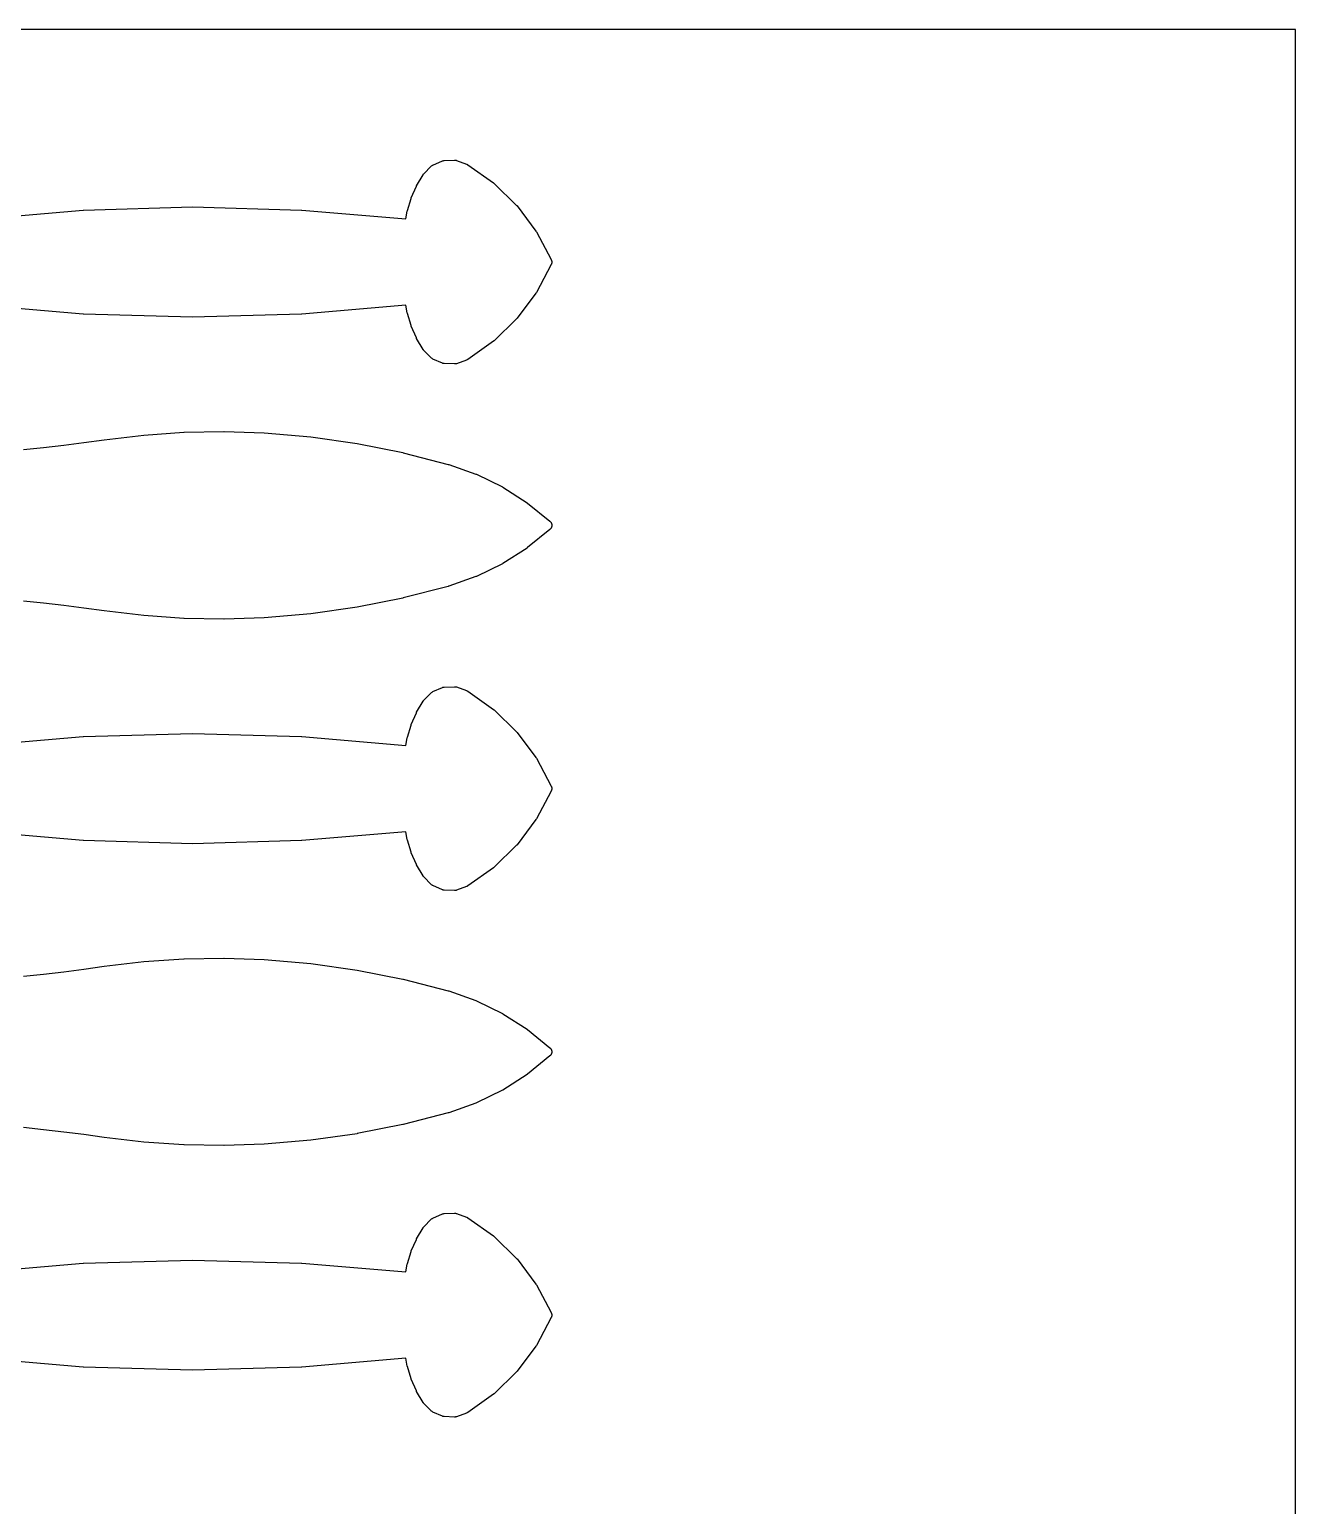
# Model space of a CAD drawing. Header units: metres. Extents: x 0 to 3000, y 0 to 1240.
# Drawn here: x 2519 to 3000, y 679 to 1240 of the extents above; entities that cross this region are included whole.
import ezdxf

# ---------------------------------------------------------------- set-up
doc = ezdxf.new("R2010")
doc.units = ezdxf.units.M

msp = doc.modelspace()

# ---------------------------------------------------------------- linework, layer by layer
at = {"color": 7}
msp.add_lwpolyline([(0, 0), (3000, 0), (3000, 1240), (0, 1240), (0, 0)], close=True, dxfattribs=at)
at = {"color": 1}
for points in [[(2499.64, 1168.01), (2539.44, 1171.41), (2539.55, 1171.42), (2580.94, 1172.59), (2581.05, 1172.59), (2622.44, 1171.42), (2622.56, 1171.41), (2662.03, 1168.04), (2662.57, 1170.99), (2662.62, 1171.22), (2664.03, 1175.81), (2664.11, 1176.03), (2666.03, 1180.44), (2666.13, 1180.64), (2668.56, 1184.81), (2668.59, 1184.86), (2668.62, 1184.9), (2668.64, 1184.94), (2668.67, 1184.97), (2668.7, 1185.02), (2668.73, 1185.06), (2668.76, 1185.09), (2668.79, 1185.13), (2668.83, 1185.17), (2668.87, 1185.21), (2671.7, 1188.08), (2671.84, 1188.21), (2671.99, 1188.32), (2672.15, 1188.42), (2672.32, 1188.51), (2675.9, 1190.07), (2676.08, 1190.13), (2676.26, 1190.18), (2676.44, 1190.21), (2676.63, 1190.23), (2680.53, 1190.37), (2680.72, 1190.37), (2680.91, 1190.35), (2681.09, 1190.31), (2681.28, 1190.26), (2685.07, 1188.89), (2685.14, 1188.86), (2685.21, 1188.84), (2685.23, 1188.83), (2685.25, 1188.82), (2685.32, 1188.78), (2685.39, 1188.75), (2685.41, 1188.74), (2685.43, 1188.72), (2685.49, 1188.68), (2685.55, 1188.64), (2695.33, 1181.72), (2695.46, 1181.62), (2695.57, 1181.52), (2704.11, 1173.21), (2704.22, 1173.1), (2704.32, 1172.98), (2711.47, 1163.45), (2711.56, 1163.32), (2711.64, 1163.18), (2717.26, 1152.6), (2717.3, 1152.51), (2717.34, 1152.43), (2717.34, 1152.42), (2717.34, 1152.42), (2717.37, 1152.33), (2717.4, 1152.25), (2717.4, 1152.24), (2717.41, 1152.23), (2717.43, 1152.14), (2717.45, 1152.06), (2717.45, 1152.05), (2717.45, 1152.04), (2717.47, 1151.95), (2717.48, 1151.86), (2717.48, 1151.86), (2717.48, 1151.85), (2717.49, 1151.76), (2717.49, 1151.66), (2717.49, 1151.66), (2717.49, 1151.65), (2717.49, 1151.56), (2717.48, 1151.47), (2717.48, 1151.46), (2717.48, 1151.46), (2717.47, 1151.37), (2717.45, 1151.27), (2717.45, 1151.27), (2717.45, 1151.26), (2717.43, 1151.17), (2717.41, 1151.08), (2717.4, 1151.08), (2717.4, 1151.07), (2717.37, 1150.99), (2717.34, 1150.9), (2717.34, 1150.89), (2717.34, 1150.89), (2717.3, 1150.81), (2717.26, 1150.72), (2711.64, 1140.14), (2711.56, 1140), (2711.47, 1139.87), (2704.32, 1130.34), (2704.22, 1130.22), (2704.11, 1130.11), (2695.57, 1121.8), (2695.46, 1121.7), (2695.33, 1121.6), (2685.55, 1114.68), (2685.49, 1114.64), (2685.43, 1114.59), (2685.41, 1114.58), (2685.39, 1114.57), (2685.32, 1114.54), (2685.25, 1114.5), (2685.23, 1114.49), (2685.21, 1114.48), (2685.14, 1114.45), (2685.07, 1114.43), (2681.28, 1113.06), (2681.09, 1113.01), (2680.91, 1112.97), (2680.72, 1112.95), (2680.53, 1112.95), (2676.63, 1113.09), (2676.44, 1113.11), (2676.26, 1113.14), (2676.08, 1113.19), (2675.9, 1113.25), (2672.32, 1114.81), (2672.15, 1114.89), (2671.99, 1115), (2671.84, 1115.11), (2671.7, 1115.24), (2668.87, 1118.11), (2668.83, 1118.15), (2668.79, 1118.19), (2668.76, 1118.23), (2668.73, 1118.26), (2668.7, 1118.3), (2668.67, 1118.34), (2668.64, 1118.38), (2668.62, 1118.42), (2668.59, 1118.46), (2668.56, 1118.51), (2666.13, 1122.68), (2666.03, 1122.88), (2664.11, 1127.29), (2664.03, 1127.51), (2662.62, 1132.1), (2662.57, 1132.33), (2662.03, 1135.28), (2622.56, 1131.91), (2622.44, 1131.9), (2581.05, 1130.73), (2580.94, 1130.73), (2539.55, 1131.9), (2539.44, 1131.91), (2499.64, 1135.31)], [(2516.74, 1080.42), (2524.41, 1081.22), (2532.07, 1082.11), (2539.72, 1083.09), (2547.38, 1084.15), (2547.4, 1084.15), (2547.42, 1084.15), (2562.46, 1085.95), (2562.56, 1085.95), (2577.67, 1086.99), (2577.77, 1086.99), (2592.91, 1087.26), (2593.01, 1087.26), (2608.15, 1086.77), (2608.21, 1086.76), (2608.26, 1086.76), (2625.88, 1085.25), (2625.99, 1085.24), (2643.49, 1082.75), (2643.6, 1082.73), (2660.94, 1079.28), (2661.05, 1079.25), (2678.17, 1074.83), (2678.26, 1074.81), (2678.34, 1074.78), (2688.67, 1071.15), (2688.88, 1071.06), (2698.69, 1066.27), (2698.89, 1066.16), (2708.09, 1060.27), (2708.28, 1060.14), (2716.76, 1053.21), (2716.76, 1053.21), (2716.76, 1053.2), (2716.83, 1053.14), (2716.9, 1053.08), (2716.9, 1053.07), (2716.91, 1053.07), (2716.97, 1053), (2717.03, 1052.93), (2717.04, 1052.93), (2717.04, 1052.93), (2717.09, 1052.85), (2717.15, 1052.77), (2717.15, 1052.77), (2717.16, 1052.77), (2717.2, 1052.69), (2717.25, 1052.61), (2717.25, 1052.6), (2717.26, 1052.6), (2717.3, 1052.51), (2717.34, 1052.43), (2717.34, 1052.42), (2717.34, 1052.42), (2717.37, 1052.33), (2717.4, 1052.24), (2717.4, 1052.24), (2717.41, 1052.24), (2717.43, 1052.14), (2717.45, 1052.05), (2717.45, 1052.05), (2717.45, 1052.05), (2717.47, 1051.95), (2717.48, 1051.86), (2717.48, 1051.86), (2717.48, 1051.85), (2717.49, 1051.76), (2717.49, 1051.66), (2717.49, 1051.66), (2717.49, 1051.66), (2717.49, 1051.56), (2717.48, 1051.47), (2717.48, 1051.46), (2717.48, 1051.46), (2717.47, 1051.37), (2717.45, 1051.27), (2717.45, 1051.27), (2717.45, 1051.27), (2717.43, 1051.17), (2717.41, 1051.08), (2717.4, 1051.08), (2717.4, 1051.08), (2717.37, 1050.99), (2717.34, 1050.9), (2717.34, 1050.89), (2717.34, 1050.89), (2717.3, 1050.81), (2717.26, 1050.72), (2717.25, 1050.72), (2717.25, 1050.71), (2717.2, 1050.63), (2717.16, 1050.55), (2717.15, 1050.55), (2717.15, 1050.54), (2717.09, 1050.47), (2717.04, 1050.39), (2717.04, 1050.39), (2717.03, 1050.39), (2716.97, 1050.32), (2716.91, 1050.25), (2716.9, 1050.25), (2716.9, 1050.24), (2716.83, 1050.18), (2716.76, 1050.12), (2716.76, 1050.11), (2716.76, 1050.11), (2708.28, 1043.18), (2708.09, 1043.04), (2698.89, 1037.16), (2698.69, 1037.05), (2688.88, 1032.26), (2688.67, 1032.17), (2678.34, 1028.54), (2678.26, 1028.51), (2678.17, 1028.49), (2661.05, 1024.07), (2660.94, 1024.04), (2643.6, 1020.59), (2643.49, 1020.57), (2625.99, 1018.08), (2625.88, 1018.07), (2608.26, 1016.56), (2608.21, 1016.56), (2608.15, 1016.55), (2593.01, 1016.06), (2592.91, 1016.06), (2577.77, 1016.33), (2577.67, 1016.33), (2562.56, 1017.36), (2562.46, 1017.37), (2547.42, 1019.16), (2547.4, 1019.17), (2547.38, 1019.17), (2539.72, 1020.23), (2532.07, 1021.21), (2524.41, 1022.1), (2516.74, 1022.9)], [(2499.64, 968.01), (2539.44, 971.41), (2539.55, 971.42), (2580.94, 972.59), (2581.05, 972.59), (2622.44, 971.42), (2622.56, 971.41), (2662.03, 968.04), (2662.57, 970.99), (2662.62, 971.22), (2664.03, 975.81), (2664.11, 976.03), (2666.03, 980.44), (2666.13, 980.64), (2668.56, 984.81), (2668.59, 984.86), (2668.62, 984.9), (2668.64, 984.94), (2668.67, 984.97), (2668.7, 985.02), (2668.73, 985.06), (2668.76, 985.09), (2668.79, 985.13), (2668.83, 985.17), (2668.87, 985.21), (2671.7, 988.08), (2671.84, 988.21), (2671.99, 988.32), (2672.15, 988.42), (2672.32, 988.51), (2675.9, 990.07), (2676.08, 990.13), (2676.26, 990.18), (2676.44, 990.21), (2676.63, 990.23), (2680.53, 990.37), (2680.72, 990.37), (2680.91, 990.35), (2681.09, 990.31), (2681.28, 990.26), (2685.07, 988.89), (2685.14, 988.86), (2685.21, 988.84), (2685.23, 988.83), (2685.25, 988.82), (2685.32, 988.78), (2685.39, 988.75), (2685.41, 988.74), (2685.43, 988.72), (2685.49, 988.68), (2685.55, 988.64), (2695.33, 981.72), (2695.46, 981.62), (2695.57, 981.52), (2704.11, 973.21), (2704.22, 973.1), (2704.32, 972.98), (2711.47, 963.45), (2711.56, 963.32), (2711.64, 963.18), (2717.26, 952.6), (2717.3, 952.51), (2717.34, 952.43), (2717.34, 952.42), (2717.34, 952.42), (2717.37, 952.33), (2717.4, 952.25), (2717.4, 952.24), (2717.41, 952.23), (2717.43, 952.14), (2717.45, 952.06), (2717.45, 952.05), (2717.45, 952.04), (2717.47, 951.95), (2717.48, 951.86), (2717.48, 951.86), (2717.48, 951.85), (2717.49, 951.76), (2717.49, 951.66), (2717.49, 951.66), (2717.49, 951.65), (2717.49, 951.56), (2717.48, 951.47), (2717.48, 951.46), (2717.48, 951.46), (2717.47, 951.37), (2717.45, 951.27), (2717.45, 951.27), (2717.45, 951.26), (2717.43, 951.17), (2717.41, 951.08), (2717.4, 951.08), (2717.4, 951.07), (2717.37, 950.99), (2717.34, 950.9), (2717.34, 950.89), (2717.34, 950.89), (2717.3, 950.81), (2717.26, 950.72), (2711.64, 940.14), (2711.56, 940), (2711.47, 939.87), (2704.32, 930.34), (2704.22, 930.22), (2704.11, 930.11), (2695.57, 921.8), (2695.46, 921.7), (2695.33, 921.6), (2685.55, 914.68), (2685.49, 914.64), (2685.43, 914.59), (2685.41, 914.58), (2685.39, 914.57), (2685.32, 914.54), (2685.25, 914.5), (2685.23, 914.49), (2685.21, 914.48), (2685.14, 914.45), (2685.07, 914.43), (2681.28, 913.06), (2681.09, 913.01), (2680.91, 912.97), (2680.72, 912.95), (2680.53, 912.95), (2676.63, 913.09), (2676.44, 913.11), (2676.26, 913.14), (2676.08, 913.19), (2675.9, 913.25), (2672.32, 914.81), (2672.15, 914.89), (2671.99, 915), (2671.84, 915.11), (2671.7, 915.24), (2668.87, 918.11), (2668.83, 918.15), (2668.79, 918.19), (2668.76, 918.23), (2668.73, 918.26), (2668.7, 918.3), (2668.67, 918.34), (2668.64, 918.38), (2668.62, 918.42), (2668.59, 918.46), (2668.56, 918.51), (2666.13, 922.68), (2666.03, 922.88), (2664.11, 927.29), (2664.03, 927.51), (2662.62, 932.1), (2662.57, 932.33), (2662.03, 935.28), (2622.56, 931.91), (2622.44, 931.9), (2581.05, 930.73), (2580.94, 930.73), (2539.55, 931.9), (2539.44, 931.91), (2499.64, 935.31)], [(2516.74, 880.42), (2524.41, 881.22), (2532.07, 882.11), (2539.72, 883.09), (2547.38, 884.15), (2547.4, 884.15), (2547.42, 884.15), (2562.46, 885.95), (2562.56, 885.95), (2577.67, 886.99), (2577.77, 886.99), (2592.91, 887.26), (2593.01, 887.26), (2608.15, 886.77), (2608.21, 886.76), (2608.26, 886.76), (2625.88, 885.25), (2625.99, 885.24), (2643.49, 882.75), (2643.6, 882.73), (2660.94, 879.28), (2661.05, 879.25), (2678.17, 874.83), (2678.26, 874.81), (2678.34, 874.78), (2688.67, 871.15), (2688.88, 871.06), (2698.69, 866.27), (2698.89, 866.16), (2708.09, 860.27), (2708.28, 860.14), (2716.76, 853.21), (2716.76, 853.21), (2716.76, 853.2), (2716.83, 853.14), (2716.9, 853.08), (2716.9, 853.07), (2716.91, 853.07), (2716.97, 853), (2717.03, 852.93), (2717.04, 852.93), (2717.04, 852.93), (2717.09, 852.85), (2717.15, 852.77), (2717.15, 852.77), (2717.16, 852.77), (2717.2, 852.69), (2717.25, 852.61), (2717.25, 852.6), (2717.26, 852.6), (2717.3, 852.51), (2717.34, 852.43), (2717.34, 852.42), (2717.34, 852.42), (2717.37, 852.33), (2717.4, 852.24), (2717.4, 852.24), (2717.41, 852.24), (2717.43, 852.14), (2717.45, 852.05), (2717.45, 852.05), (2717.45, 852.05), (2717.47, 851.95), (2717.48, 851.86), (2717.48, 851.86), (2717.48, 851.85), (2717.49, 851.76), (2717.49, 851.66), (2717.49, 851.66), (2717.49, 851.66), (2717.49, 851.56), (2717.48, 851.47), (2717.48, 851.46), (2717.48, 851.46), (2717.47, 851.37), (2717.45, 851.27), (2717.45, 851.27), (2717.45, 851.27), (2717.43, 851.17), (2717.41, 851.08), (2717.4, 851.08), (2717.4, 851.08), (2717.37, 850.99), (2717.34, 850.9), (2717.34, 850.89), (2717.34, 850.89), (2717.3, 850.81), (2717.26, 850.72), (2717.25, 850.72), (2717.25, 850.71), (2717.2, 850.63), (2717.16, 850.55), (2717.15, 850.55), (2717.15, 850.54), (2717.09, 850.47), (2717.04, 850.39), (2717.04, 850.39), (2717.03, 850.39), (2716.97, 850.32), (2716.91, 850.25), (2716.9, 850.25), (2716.9, 850.24), (2716.83, 850.18), (2716.76, 850.12), (2716.76, 850.11), (2716.76, 850.11), (2708.28, 843.18), (2708.09, 843.04), (2698.89, 837.16), (2698.69, 837.05), (2688.88, 832.26), (2688.67, 832.17), (2678.34, 828.54), (2678.26, 828.51), (2678.17, 828.49), (2661.05, 824.07), (2660.94, 824.04), (2643.6, 820.59), (2643.49, 820.57), (2625.99, 818.08), (2625.88, 818.07), (2608.26, 816.56), (2608.21, 816.56), (2608.15, 816.55), (2593.01, 816.06), (2592.91, 816.06), (2577.77, 816.33), (2577.67, 816.33), (2562.56, 817.36), (2562.46, 817.37), (2547.42, 819.16), (2547.4, 819.17), (2547.38, 819.17), (2539.72, 820.23), (2532.07, 821.21), (2524.41, 822.1), (2516.74, 822.9)], [(2499.64, 768.01), (2539.44, 771.41), (2539.55, 771.42), (2580.94, 772.59), (2581.05, 772.59), (2622.44, 771.42), (2622.56, 771.41), (2662.03, 768.04), (2662.57, 770.99), (2662.62, 771.22), (2664.03, 775.81), (2664.11, 776.03), (2666.03, 780.44), (2666.13, 780.64), (2668.56, 784.81), (2668.59, 784.86), (2668.62, 784.9), (2668.64, 784.94), (2668.67, 784.97), (2668.7, 785.02), (2668.73, 785.06), (2668.76, 785.09), (2668.79, 785.13), (2668.83, 785.17), (2668.87, 785.21), (2671.7, 788.08), (2671.84, 788.21), (2671.99, 788.32), (2672.15, 788.42), (2672.32, 788.51), (2675.9, 790.07), (2676.08, 790.13), (2676.26, 790.18), (2676.44, 790.21), (2676.63, 790.23), (2680.53, 790.37), (2680.72, 790.37), (2680.91, 790.35), (2681.09, 790.31), (2681.28, 790.26), (2685.07, 788.89), (2685.14, 788.86), (2685.21, 788.84), (2685.23, 788.83), (2685.25, 788.82), (2685.32, 788.78), (2685.39, 788.75), (2685.41, 788.74), (2685.43, 788.72), (2685.49, 788.68), (2685.55, 788.64), (2695.33, 781.72), (2695.46, 781.62), (2695.57, 781.52), (2704.11, 773.21), (2704.22, 773.1), (2704.32, 772.98), (2711.47, 763.45), (2711.56, 763.32), (2711.64, 763.18), (2717.26, 752.6), (2717.3, 752.51), (2717.34, 752.43), (2717.34, 752.42), (2717.34, 752.42), (2717.37, 752.33), (2717.4, 752.25), (2717.4, 752.24), (2717.41, 752.23), (2717.43, 752.14), (2717.45, 752.06), (2717.45, 752.05), (2717.45, 752.04), (2717.47, 751.95), (2717.48, 751.86), (2717.48, 751.86), (2717.48, 751.85), (2717.49, 751.76), (2717.49, 751.66), (2717.49, 751.66), (2717.49, 751.65), (2717.49, 751.56), (2717.48, 751.47), (2717.48, 751.46), (2717.48, 751.46), (2717.47, 751.37), (2717.45, 751.27), (2717.45, 751.27), (2717.45, 751.26), (2717.43, 751.17), (2717.41, 751.08), (2717.4, 751.08), (2717.4, 751.07), (2717.37, 750.99), (2717.34, 750.9), (2717.34, 750.89), (2717.34, 750.89), (2717.3, 750.81), (2717.26, 750.72), (2711.64, 740.14), (2711.56, 740), (2711.47, 739.87), (2704.32, 730.34), (2704.22, 730.22), (2704.11, 730.11), (2695.57, 721.8), (2695.46, 721.7), (2695.33, 721.6), (2685.55, 714.68), (2685.49, 714.64), (2685.43, 714.59), (2685.41, 714.58), (2685.39, 714.57), (2685.32, 714.54), (2685.25, 714.5), (2685.23, 714.49), (2685.21, 714.48), (2685.14, 714.45), (2685.07, 714.43), (2681.28, 713.06), (2681.09, 713.01), (2680.91, 712.97), (2680.72, 712.95), (2680.53, 712.95), (2676.63, 713.09), (2676.44, 713.11), (2676.26, 713.14), (2676.08, 713.19), (2675.9, 713.25), (2672.32, 714.81), (2672.15, 714.89), (2671.99, 715), (2671.84, 715.11), (2671.7, 715.24), (2668.87, 718.11), (2668.83, 718.15), (2668.79, 718.19), (2668.76, 718.23), (2668.73, 718.26), (2668.7, 718.3), (2668.67, 718.34), (2668.64, 718.38), (2668.62, 718.42), (2668.59, 718.46), (2668.56, 718.51), (2666.13, 722.68), (2666.03, 722.88), (2664.11, 727.29), (2664.03, 727.51), (2662.62, 732.1), (2662.57, 732.33), (2662.03, 735.28), (2622.56, 731.91), (2622.44, 731.9), (2581.05, 730.73), (2580.94, 730.73), (2539.55, 731.9), (2539.44, 731.91), (2499.64, 735.31)]]:
    msp.add_lwpolyline(points, dxfattribs=at)

doc.saveas('drawing.dxf')
